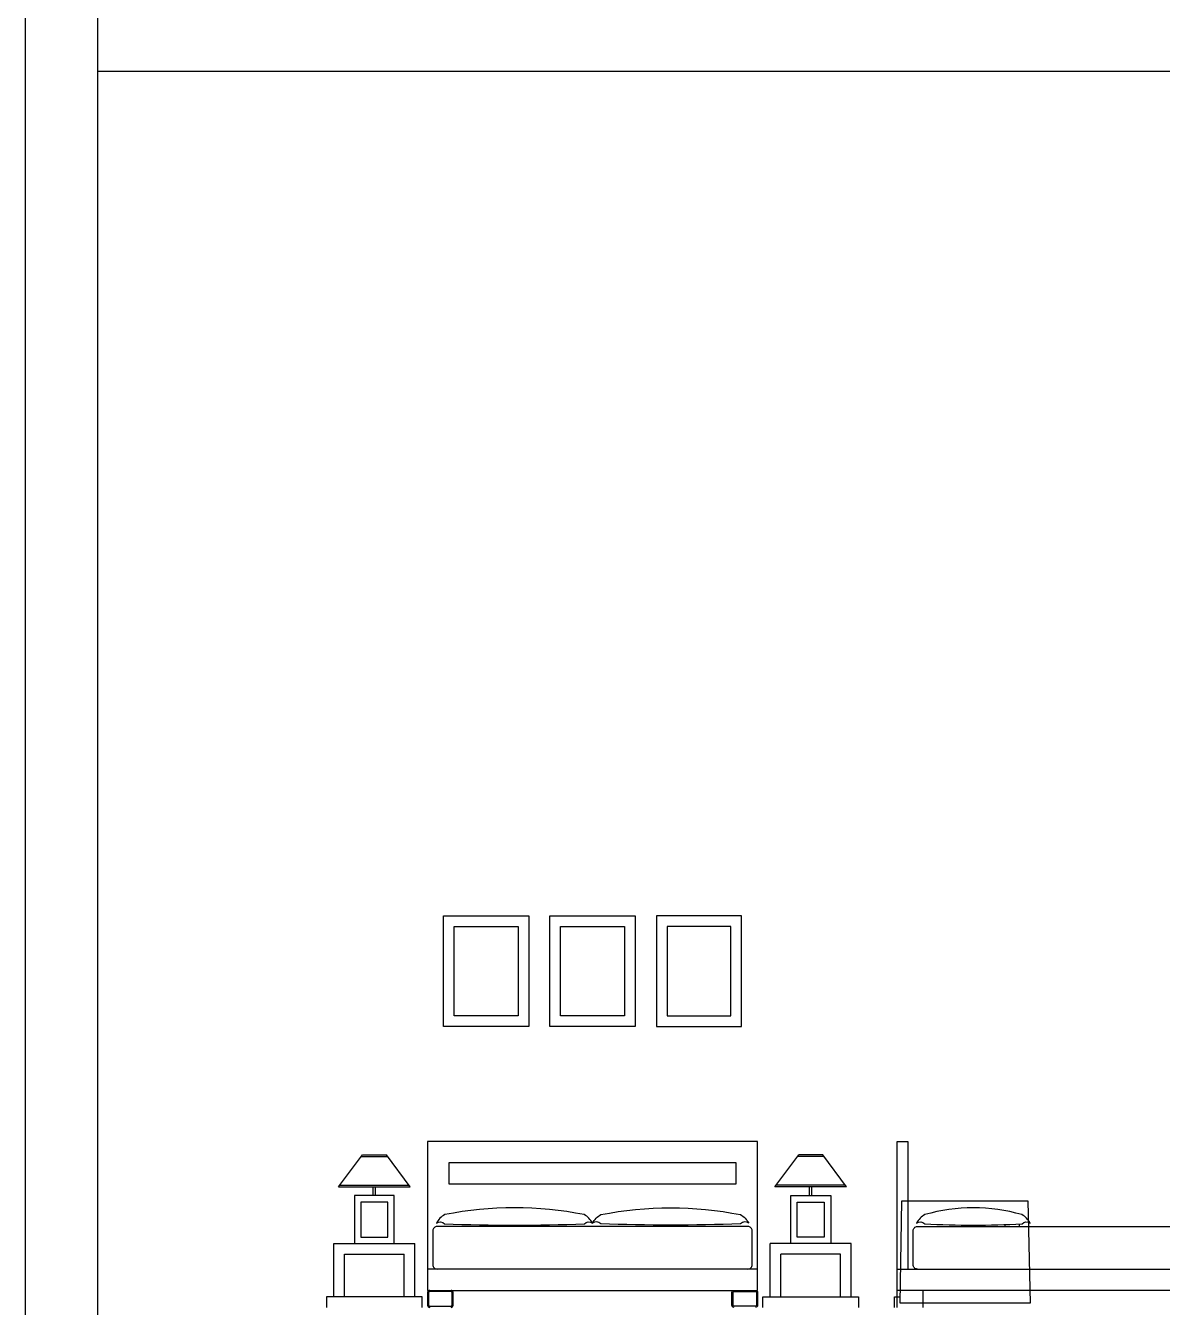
# Model space of a CAD drawing. Header units: inches. Extents: x 11.2 to 54.2, y 16.2 to 41.
# Drawn here: x 11.16 to 16.5, y 21.78 to 27.8 of the extents above; entities that cross this region are included whole.
import ezdxf

# ---------------------------------------------------------------- set-up
doc = ezdxf.new("R2010")
doc.units = ezdxf.units.IN
doc.header["$MEASUREMENT"] = 0
for name, color, linetype in [('1', 1, 'Continuous'), ('4', 4, 'Continuous'), ('kadrbm', 4, 'Continuous')]:
    doc.layers.add(name, color=color, linetype=linetype)

# ---------------------------------------------------------------- blocks, each defined once
blk = doc.blocks.new('kadrbm')
at = {"layer": 'kadrbm', "color": 4}
blk.add_lwpolyline([(0, 0), (0, 24.7972), (21, 24.7972), (21, 0), (0, 0)], close=True, dxfattribs=at)
blk.add_lwpolyline([(20.6631, 0.3257), (20.6631, 24.4603), (0.3369, 24.4603), (0.3369, 0.3257), (20.6631, 0.3257)], dxfattribs=at)

msp = doc.modelspace()

# ---------------------------------------------------------------- linework, layer by layer
at = {"layer": '1'}
for p, q in [((12.6248, 22.3468), (12.7373, 22.4968)), ((12.7317, 22.4893), (12.8555, 22.4893)), ((12.7373, 22.4968), (12.8498, 22.4968)), ((12.9623, 22.3468), (12.8498, 22.4968)), ((14.6748, 22.3468), (14.7873, 22.4968)), ((14.9055, 22.4893), (14.7817, 22.4893)), ((14.8998, 22.4968), (14.7873, 22.4968)), ((15.0123, 22.3468), (14.8998, 22.4968)), ((12.6248, 22.3468), (12.9623, 22.3468)), ((12.6305, 22.3543), (12.9567, 22.3543)), ((12.7883, 22.3054), (12.7883, 22.3468)), ((12.7988, 22.3054), (12.7988, 22.3468)), ((15.0123, 22.3468), (14.6748, 22.3468)), ((15.0067, 22.3543), (14.6805, 22.3543)), ((14.8383, 22.3054), (14.8383, 22.3468)), ((14.8488, 22.3054), (14.8488, 22.3468)), ((15.6384, 22.1669), (15.6384, 22.1604)), ((15.7557, 22.1692), (15.7558, 22.1604)), ((15.822, 22.1719), (15.8222, 22.1604)), ((12.6036, 22.0804), (12.9836, 22.0804)), ((12.6036, 21.8304), (12.6036, 22.0804)), ((12.9836, 21.8304), (12.9836, 22.0804)), ((15.0336, 22.0804), (14.6536, 22.0804)), ((14.6536, 21.8304), (14.6536, 22.0804)), ((15.0336, 21.8304), (15.0336, 22.0804)), ((12.6536, 22.0304), (12.9336, 22.0304)), ((12.6536, 21.8304), (12.6536, 22.0304)), ((12.9336, 21.8304), (12.9336, 22.0304)), ((14.9836, 22.0304), (14.7036, 22.0304)), ((14.7036, 21.8304), (14.7036, 22.0304)), ((14.9836, 21.8304), (14.9836, 22.0304))]:
    msp.add_line(p, q, dxfattribs=at)
for points in [[(13.1186, 23.1004), (13.1186, 23.6204), (13.5186, 23.6204), (13.5186, 23.1004)], [(13.6186, 23.1004), (13.6186, 23.6204), (14.0186, 23.6204), (14.0186, 23.1004)], [(14.5186, 23.1004), (14.5186, 23.6204), (14.1186, 23.6204), (14.1186, 23.1004)], [(13.1686, 23.1504), (13.1686, 23.5704), (13.4686, 23.5704), (13.4686, 23.1504)], [(13.6686, 23.1504), (13.6686, 23.5704), (13.9686, 23.5704), (13.9686, 23.1504)], [(14.4686, 23.1504), (14.4686, 23.5704), (14.1686, 23.5704), (14.1686, 23.1504)], [(13.0436, 21.8604), (14.5936, 21.8604), (14.5936, 22.5604), (13.0436, 22.5604)], [(13.1436, 22.3604), (14.4936, 22.3604), (14.4936, 22.4604), (13.1436, 22.4604)], [(12.7298, 22.1104), (12.8573, 22.1104), (12.8573, 22.2754), (12.7298, 22.2754)], [(14.9073, 22.1104), (14.7798, 22.1104), (14.7798, 22.2754), (14.9073, 22.2754)]]:
    msp.add_lwpolyline(points, close=True, dxfattribs=at)
for points in [[(15.2494, 22.5604), (15.2994, 22.5604), (15.2994, 21.9604)], [(15.2494, 21.7804), (15.2494, 22.5604)], [(12.8873, 22.0804), (12.8873, 22.3054), (12.6998, 22.3054), (12.6998, 22.0804)], [(14.7498, 22.0804), (14.7498, 22.3054), (14.9373, 22.3054), (14.9373, 22.0804)], [(15.874, 21.8004), (15.2635, 21.8004), (15.2717, 22.2804), (15.8639, 22.2804), (15.874, 21.8004)], [(14.5936, 21.9604), (13.0436, 21.9604)], [(15.2494, 21.9604), (17.2494, 21.9604)], [(13.0186, 21.7804), (13.0186, 21.8304), (12.5686, 21.8304), (12.5686, 21.7804)], [(14.6186, 21.7804), (14.6186, 21.8304), (15.0686, 21.8304), (15.0686, 21.7804)], [(15.2374, 21.8304), (15.264, 21.8304)], [(15.2374, 21.7804), (15.2374, 21.8304)], [(17.2494, 21.8604), (15.2494, 21.8604)], [(15.3694, 21.8604), (15.3694, 21.7804)]]:
    msp.add_lwpolyline(points, dxfattribs=at)
for points in [[(13.1231, 22.1726, 0.017616), (13.7804, 22.1726, -0.388992), (13.8186, 22.1765, 0.140558), (13.7794, 22.2163, 0.098375), (13.1241, 22.2163, 0.140558), (13.0849, 22.1765, -0.388992)], [(14.5141, 22.1726, -0.017616), (13.8568, 22.1726, 0.388992), (13.8186, 22.1765, -0.140558), (13.8578, 22.2163, -0.098375), (14.5131, 22.2163, -0.140558), (14.5523, 22.1765, 0.388992)], [(15.3788, 22.1726, 0.02532), (15.8362, 22.1726, -0.388992), (15.8744, 22.1765, 0.140558), (15.8352, 22.2163, 0.141584), (15.3798, 22.2163, 0.140558), (15.3407, 22.1765, -0.388992)], [(13.0536, 21.7854), (13.1536, 21.7854, 0.414214), (13.1586, 21.7904), (13.1586, 21.8504, 0.414214), (13.1536, 21.8554), (13.0536, 21.8554, 0.414214), (13.0486, 21.8504), (13.0486, 21.7904, 0.414214)], [(14.5836, 21.7854), (14.4836, 21.7854, -0.414214), (14.4786, 21.7904), (14.4786, 21.8504, -0.414214), (14.4836, 21.8554), (14.5836, 21.8554, -0.414214), (14.5886, 21.8504), (14.5886, 21.7904, -0.414214)]]:
    msp.add_lwpolyline(points, format="xyb", close=True, dxfattribs=at)
for points in [[(14.5486, 21.9604, 0.414214), (14.5686, 21.9804), (14.5686, 22.1404, 0.414214), (14.5486, 22.1604), (13.0886, 22.1604, 0.414214), (13.0686, 22.1404), (13.0686, 21.9804, 0.414214), (13.0886, 21.9604)], [(15.3444, 21.9604, -0.414214), (15.3244, 21.9804), (15.3244, 22.1404, -0.414214), (15.3444, 22.1604), (17.2044, 22.1604, -0.414214), (17.2244, 22.1404), (17.2244, 21.9804, -0.414214), (17.2044, 21.9604)], [(13.0536, 21.8604, 0.414214), (13.0436, 21.8504), (13.0436, 21.7904, 0.414214), (13.0536, 21.7804)], [(13.1536, 21.7804, 0.414214), (13.1636, 21.7904), (13.1636, 21.8504, 0.414214), (13.1536, 21.8604)], [(14.4836, 21.7804, -0.414214), (14.4736, 21.7904), (14.4736, 21.8504, -0.414214), (14.4836, 21.8604)], [(14.5836, 21.8604, -0.414214), (14.5936, 21.8504), (14.5936, 21.7904, -0.414214), (14.5836, 21.7804)]]:
    msp.add_lwpolyline(points, format="xyb", dxfattribs=at)
at = {"layer": '4'}
msp.add_line((11.4922, 27.5899), (31.8184, 27.5899), dxfattribs=at)

# ---------------------------------------------------------------- block references
at = {"layer": 'kadrbm'}
msp.add_blockref('kadrbm', (11.1553, 16.2093), dxfattribs=at)

doc.saveas('drawing.dxf')
